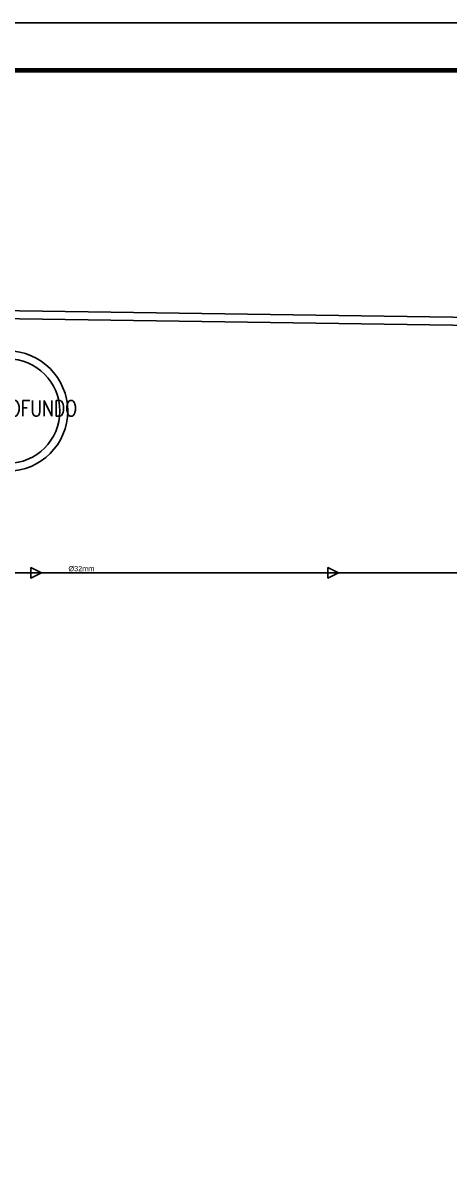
# Model space of a CAD drawing. Header units: millimetres. Extents: x 4156 to 4603, y 996 to 1078.
# Drawn here: x 4392.27 to 4401.26, y 1053.99 to 1077.82 of the extents above; entities that cross this region are included whole.
import ezdxf
from ezdxf.enums import TextEntityAlignment as Align

# ---------------------------------------------------------------- set-up
doc = ezdxf.new("R2010")
doc.units = ezdxf.units.MM
doc.header["$LTSCALE"] = 20
for name, color, linetype in [('-HIDRO', 8, 'Continuous'), ('AF', 5, 'Continuous'), ('OITI_AF_TEXTOS INDICAÇÕES', 2, 'Continuous'), ('P2', 1, 'Continuous'), ('TEXTO', 3, 'Continuous')]:
    doc.layers.add(name, color=color, linetype=linetype)
doc.styles.add('REG80', font='romans.shx', dxfattribs={"width": 0.8, "height": 0.2})
doc.styles.get("Standard").update_dxf_attribs({"font": 'arial.ttf'})

msp = doc.modelspace()

# ---------------------------------------------------------------- linework, layer by layer
at = {"layer": '-HIDRO', "linetype": 'Continuous'}
for p, q in [((4414.055, 1071.431), (4380.832, 1071.919)), ((4413.891, 1071.269), (4380.958, 1071.754))]:
    msp.add_line(p, q, dxfattribs=at)
at = {"layer": 'AF'}
msp.add_line((4387.715, 1066.243), (4410.33, 1066.243), dxfattribs=at)
at = {"layer": 'AF', "color": 5}
for points in [[(4392.667, 1066.243, 0), (4392.447, 1066.353, 0), (4392.447, 1066.133, 0), (4392.667, 1066.243, 0)], [(4398.922, 1066.243, 0), (4398.702, 1066.353, 0), (4398.702, 1066.133, 0), (4398.922, 1066.243, 0)]]:
    msp.add_polyline3d(points, dxfattribs=at)
at = {"layer": 'AF'}
for radius in [1.265, 1.1]:
    msp.add_circle((4391.956, 1069.645), radius, dxfattribs=at)
at = {"layer": 'P2'}
msp.add_lwpolyline([(4434.324, 996.216), (4434.324, 1077.816), (4374.924, 1077.816), (4374.924, 996.216)], close=True, dxfattribs=at)
at = {"layer": 'P2', "const_width": 0.1}
msp.add_lwpolyline([(4433.324, 997.216), (4433.324, 1076.816), (4375.924, 1076.816), (4375.924, 997.216)], close=True, dxfattribs=at)

# ---------------------------------------------------------------- texts
at = {"layer": 'OITI_AF_TEXTOS INDICAÇÕES', "ltscale": 10, "style": 'REG80', "width": 0.8}
msp.add_text('POÇO PROFUNDO', height=0.33, dxfattribs=at).set_placement((4391.884, 1069.539), align=Align.CENTER)
at = {"layer": 'TEXTO'}
msp.add_text('Ø32mm', height=0.11, rotation=0.237, dxfattribs=at).set_placement((4393.509, 1066.331), align=Align.MIDDLE_CENTER)

doc.saveas('drawing.dxf')
